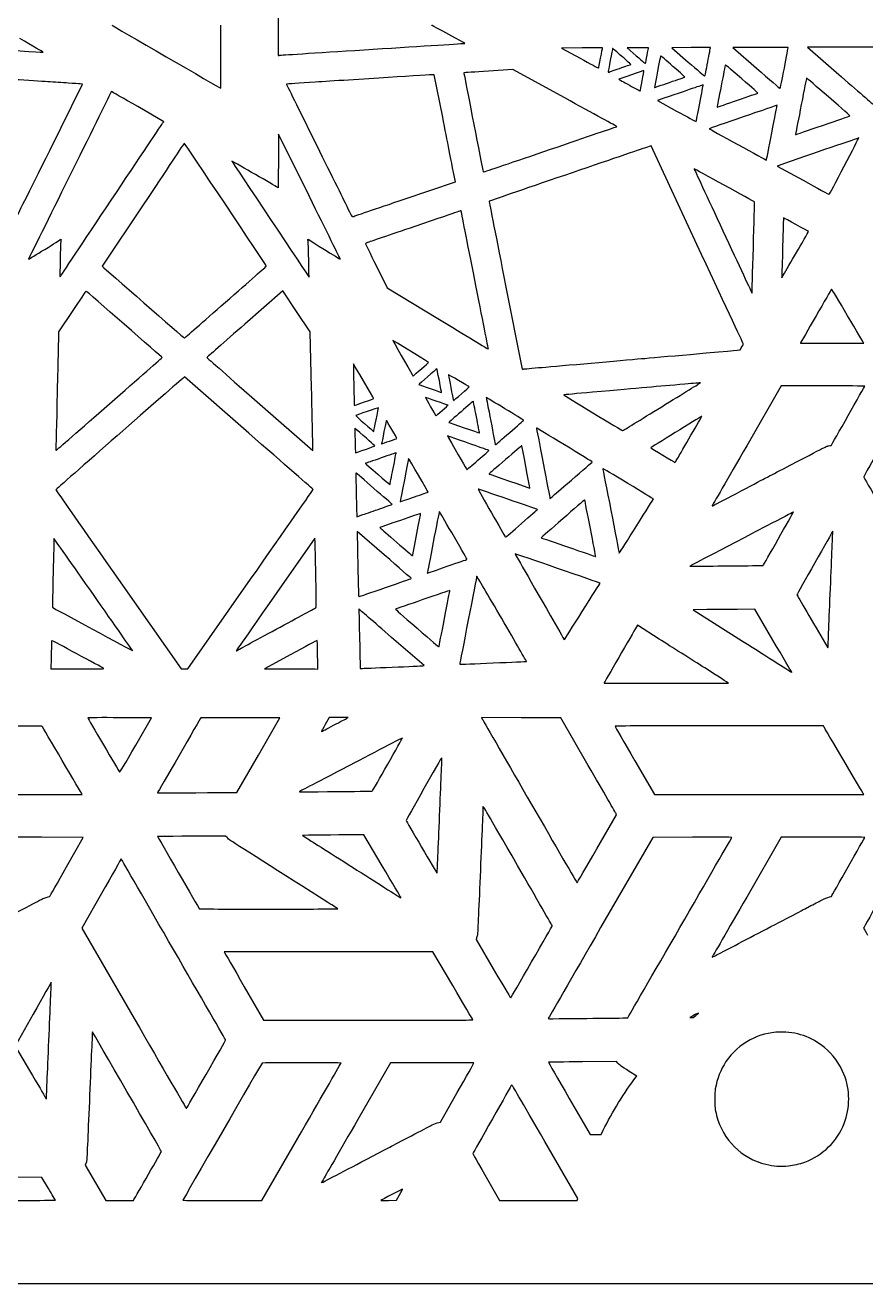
# Model space of a CAD drawing. Extents: x 18 to 192, y 74 to 223.
# Drawn here: x 95.5 to 145.6, y 73.5 to 148.5 of the extents above; entities that cross this region are included whole.
import ezdxf

# ---------------------------------------------------------------- set-up
doc = ezdxf.new("R2010")
doc.units = 0
doc.layers.add('Layer_1', color=7, linetype='CONTINUOUS')

msp = doc.modelspace()

# ---------------------------------------------------------------- linework, layer by layer
at = {"layer": 'Layer_1', "color": 7}
for points in [[(110.58386, 148.50337), (110.58386, 146.69387), (110.62896, 146.70287)], [(128.67647, 147.14513), (127.4607, 147.14113), (128.55778, 146.53993)], [(131.99701, 147.15987), (131.36434, 147.15587), (131.90625, 146.68553)], [(135.17066, 147.1654), (134.02602, 147.1564), (135.00133, 146.30743)], [(139.30564, 147.17729), (137.65343, 147.17029), (139.06307, 145.94615)], [(144.45113, 147.19444), (142.10241, 147.18414), (144.12658, 145.42566)], [(96.570994, 146.90091), (96.571354, 146.90088)], [(110.74538, 146.71947), (110.74522, 146.71985)], [(129.78425, 146.54608), (129.78425, 146.54651)], [(132.55374, 146.71059), (132.55373, 146.71085)], [(136.16831, 146.31076), (136.16831, 146.3105)], [(120.37622, 143.01799), (119.87586, 145.55442), (119.82476, 145.55442)], [(127.65461, 144.16696), (124.56075, 145.86022), (123.10452, 145.76692)], [(130.91139, 145.92857), (130.91114, 145.92859)], [(96.969484, 141.04304), (98.926884, 144.9971), (98.782764, 145.0071)], [(133.89209, 145.09735), (133.89226, 145.09737)], [(133.23505, 144.0343), (133.17455, 144.0134), (134.31453, 143.38804)], [(103.7117, 142.69366), (103.7642, 142.75336), (102.21231, 143.6494)], [(112.43569, 138.29452), (110.5907, 142.01816), (110.5867, 140.42063)], [(135.52493, 135.44622), (132.78975, 141.31883), (132.44997, 141.20241)], [(118.0845, 138.14011), (121.13326, 139.17959), (121.00492, 139.83057)], [(140.3526, 140.1319), (140.2977, 140.1129), (141.8484, 139.26381)], [(100.62873, 138.07957), (100.62855, 138.07931)], [(102.53481, 137.80803), (100.0987, 134.14669), (100.1377, 134.10819)], [(112.3959, 134.53425), (112.39637, 134.53452)], [(116.41455, 134.18252), (117.06774, 132.86725), (120.08047, 131.03553)], [(124.12578, 133.00607), (125.11028, 128.01419), (125.17418, 128.02219)], [(112.56746, 126.87671), (112.49086, 130.23345), (111.67484, 131.45729), (110.85882, 132.68115), (108.59398, 130.70089)], [(98.302224, 131.44972), (97.488584, 130.22755), (97.488584, 130.14045)], [(108.82249, 124.20374), (104.99401, 127.55047), (104.94901, 127.51267)], [(126.28936, 128.12139), (126.28936, 128.12107)], [(112.56782, 126.87671), (112.56746, 126.87671)], [(143.03498, 127.01264), (140.54721, 127.01264), (138.48891, 123.44605)], [(109.48298, 125.93378), (112.63682, 123.17611), (112.64082, 123.34804)], [(115.22677, 124.41586), (115.13727, 124.49326), (115.14627, 124.07018)], [(117.21586, 123.73432), (117.2159, 123.73401)], [(120.87346, 123.95948), (120.65751, 124.03478), (120.70411, 123.95308)], [(124.37132, 124.23996), (124.37131, 124.24022)], [(115.7733, 123.2376), (115.77352, 123.23756)], [(125.56985, 120.9511), (125.56969, 120.95105)], [(137.87455, 120.61712), (137.87458, 120.61701)], [(115.25448, 119.29293), (115.25448, 119.22413), (115.62489, 119.35121)], [(112.77285, 117.68834), (112.76385, 117.93781), (110.50275, 114.7109)], [(116.89556, 116.95036), (115.28974, 118.34489), (115.28574, 118.25129)], [(120.6519, 116.27348), (120.65197, 116.27369)], [(129.49258, 116.86253), (129.49258, 116.86235)], [(138.01346, 116.30208), (138.0138, 116.30221)], [(101.06043, 115.48688), (104.79055, 110.16379), (104.99474, 110.16779), (105.19893, 110.17179), (108.9359, 115.50446)], [(116.96085, 115.00034), (116.96045, 115.00037)], [(143.47762, 114.95376), (143.47749, 114.95372)], [(136.10815, 113.69332), (135.29422, 113.68432), (138.23187, 111.81927)], [(140.05104, 111.87192), (138.96623, 113.71342), (137.94415, 113.70742)], [(133.27786, 111.93281), (131.97608, 112.75873), (131.92128, 112.66463)], [(119.19279, 110.34457), (119.27169, 110.35497), (117.33235, 112.0388)], [(111.32203, 111.01114), (109.76976, 110.17153), (111.16803, 110.16453)], [(143.18588, 111.65334), (143.32853, 111.41345), (143.33253, 111.48405)], [(112.75553, 110.15393), (112.94476, 110.15093), (112.9354, 110.58428)], [(115.46049, 110.29745), (115.46849, 110.18349), (115.54149, 110.18849)], [(117.36429, 110.26379), (117.36408, 110.26357)], [(97.037484, 110.20328), (97.037004, 110.16448), (98.628034, 110.16476)], [(141.15662, 109.99077), (141.15658, 109.99162)], [(137.40119, 109.3159), (137.40115, 109.31552)], [(102.08951, 105.61707), (103.03241, 107.2503), (101.13308, 107.25416)], [(106.36223, 102.78901), (108.11682, 102.80521), (109.39998, 105.02771), (110.68314, 107.25021), (108.33052, 107.25421)], [(114.66886, 107.21748), (114.73936, 107.25738), (114.18035, 107.25752), (113.62135, 107.25752), (113.38095, 106.84124)], [(129.05079, 104.40594), (127.40796, 107.24933), (125.04817, 107.25333), (122.68839, 107.25733), (122.73559, 107.17403)], [(113.87703, 106.80122), (113.87708, 106.80133)], [(143.08722, 106.70995), (143.05292, 106.76285), (136.84272, 106.76285)], [(131.81803, 104.69278), (132.98504, 102.6709), (139.22683, 102.67076), (145.46862, 102.67062), (145.44062, 102.71651)], [(106.36223, 102.78947), (106.36223, 102.78901)], [(98.899654, 102.67712), (98.899694, 102.67781)], [(129.56347, 99.4407), (130.73779, 101.4746), (130.71569, 101.5186)], [(97.974144, 98.37355), (98.965844, 100.12333), (96.481514, 100.12733)], [(107.53613, 100.10947), (107.44483, 100.20487), (106.87291, 100.20287)], [(116.76872, 98.43449), (115.68488, 100.2735), (115.04988, 100.2715)], [(135.24908, 100.12763), (132.89168, 100.12363), (129.78715, 94.7473)], [(143.03467, 100.13016), (140.54651, 100.13016), (138.48736, 96.56455)], [(129.56346, 99.44158), (129.56347, 99.4407)], [(100.05189, 96.78452), (98.884644, 94.72283), (101.992, 89.34077)], [(114.13194, 95.86737), (114.13195, 95.86697)], [(122.40035, 94.14418), (122.36445, 94.03527), (123.39097, 92.29153)], [(139.18693, 94.42262), (139.18693, 94.42279)], [(120.97158, 91.29722), (119.78693, 93.30805), (113.56925, 93.31205), (107.35157, 93.31605), (107.37657, 93.26855)], [(108.55167, 91.22961), (109.70172, 89.23814), (115.94286, 89.23799)], [(95.981334, 89.59391), (94.905824, 87.69397), (95.762204, 86.23948)], [(122.1701, 89.26259), (122.17014, 89.26169)], [(135.1441, 89.41775), (135.1018, 89.39225), (135.1953, 89.39225), (135.2888, 89.39225), (135.4493, 89.52035), (135.44926, 89.52029)], [(119.75304, 86.69327), (117.26659, 86.68927), (115.31525, 83.30966)], [(130.80754, 86.67636), (130.72214, 86.76956), (128.69976, 86.75256)], [(131.90103, 85.85931), (131.93463, 85.90351), (131.49323, 86.183)], [(120.13995, 83.13919), (120.25267, 83.16349), (121.24608, 84.91846)], [(127.91365, 84.57552), (129.15733, 82.42139), (129.48369, 82.42167), (129.81004, 82.42196), (129.93704, 82.67855), (129.9371, 82.67861)], [(107.24848, 78.49854), (109.60304, 78.49854), (111.95957, 82.57941), (111.95957, 82.5793)], [(153.39286, 82.38257), (148.28302, 73.53137), (104.99645, 73.53151), (61.709874, 73.53151), (56.644927, 82.30497), (56.644927, 82.3051)], [(128.40633, 78.55596), (128.42183, 78.61346), (126.46326, 82.00579)], [(99.119034, 80.69592), (99.084434, 80.59642), (99.701174, 79.5477), (100.31792, 78.49897), (101.13266, 78.49869), (101.9474, 78.49841), (101.9806, 78.55131), (101.98056, 78.55136)], [(140.97888, 80.56024), (140.97905, 80.56025)], [(96.898714, 79.20398), (96.503484, 79.87425), (90.285364, 79.87825)], [(114.26345, 80.1221), (114.26347, 80.12277)], [(122.96724, 79.89081), (123.77056, 78.49886), (126.08071, 78.49872), (128.39086, 78.49858), (128.40636, 78.55608), (128.40633, 78.55596)], [(117.15204, 78.50154), (117.61535, 78.50554), (117.80304, 78.83659)], [(97.301064, 78.51653), (97.301064, 78.51606)]]:
    msp.add_lwpolyline(points, dxfattribs=at)
for points in [[(140.7308, 145.95017)], [(132.25868, 145.19232)], [(137.94551, 144.03706)], [(135.69131, 143.8529)], [(143.01246, 142.53608)], [(139.98413, 142.09913)], [(96.969484, 141.043)], [(126.79485, 141.10952)], [(144.29183, 140.0958)], [(118.08447, 138.14007)], [(138.88459, 135.26252)], [(141.11289, 134.37838)], [(122.28943, 133.32387)], [(107.43313, 131.99525)], [(145.45648, 129.57157)], [(119.11022, 128.03245)], [(120.17831, 127.3335)], [(100.52763, 125.95411)], [(115.72018, 126.06079)], [(121.49605, 126.54554)], [(120.35011, 125.55116)], [(133.4227, 125.77843)], [(116.4141, 125.00511)], [(122.5711, 124.23609)], [(122.47715, 122.59677)], [(134.3344, 122.6348)], [(117.42593, 122.09473)], [(128.04608, 121.40896)], [(118.68954, 120.40819)], [(116.67745, 119.71411)], [(125.07637, 118.83043)], [(131.93962, 118.69947)], [(118.58896, 116.92662)], [(99.570484, 114.58359)], [(128.69455, 113.5872)], [(110.45787, 112.5211)], [(120.48284, 113.15993)], [(123.38719, 110.51635)], [(100.17672, 110.19106)], [(114.2173, 102.85641)], [(120.19387, 101.41435)], [(117.8733, 96.5566)], [(125.67685, 92.7078)], [(129.68309, 89.35097)], [(96.916094, 88.01859)], [(106.28623, 86.00363)]]:
    msp.add_lwpolyline(points, close=True, dxfattribs=at)
for points in [[(110.60856, 150.30329), (110.58516, 150.31229), (110.58386, 150.22089), (110.58386, 148.50337)], [(100.67433, 148.50588), (100.66533, 148.49688), (107.13142, 144.75182), (107.15819, 144.75065)], [(107.15819, 144.75065), (107.16419, 144.75037), (107.16879, 146.43989), (107.16879, 148.50508)], [(119.74678, 148.47691), (119.72468, 148.47748), (119.71468, 148.48091), (119.72478, 148.48491)], [(119.72478, 148.48491), (119.73878, 148.49091), (119.73918, 148.49681), (119.72678, 148.51201)], [(121.68782, 147.42096), (121.72032, 147.42696), (119.79223, 148.47566), (119.74678, 148.47691)], [(96.571354, 146.90088), (96.571354, 146.90388), (95.952054, 147.26389), (95.195124, 147.70079)], [(88.327844, 147.41992), (88.447954, 147.40942), (96.429454, 146.89839), (96.496894, 146.89691)], [(110.74522, 146.71985), (110.78442, 146.72385), (113.2581, 146.88264), (116.24224, 147.0724)], [(116.24224, 147.0724), (119.22639, 147.26216), (121.6769, 147.41902), (121.68782, 147.42096)], [(129.89588, 147.14513), (129.89388, 147.14713), (129.34514, 147.14713), (128.67647, 147.14513)], [(129.78425, 146.54651), (129.84765, 146.87374), (129.89789, 147.14312), (129.89588, 147.14513)], [(130.49984, 147.1165), (130.49584, 147.1125), (130.22634, 145.72054), (130.22635, 145.70599)], [(131.04899, 146.64504), (130.74852, 146.90596), (130.5014, 147.1181), (130.49984, 147.1165)], [(132.63413, 147.15902), (132.63213, 147.16102), (132.34498, 147.16202), (131.99701, 147.15987)], [(132.55373, 146.71085), (132.60043, 146.9549), (132.63653, 147.15658), (132.63413, 147.15902)], [(136.32397, 147.1654), (136.31897, 147.1704), (135.80022, 147.1704), (135.17066, 147.1654)], [(136.16831, 146.3105), (136.25871, 146.7756), (136.32874, 147.1603), (136.32397, 147.1654)], [(140.96324, 147.18129), (140.96024, 147.18329), (140.21436, 147.18115), (139.30564, 147.17729)], [(140.7308, 145.95009), (140.86161, 146.62558), (140.96621, 147.17962), (140.96324, 147.18129)], [(147.40211, 147.20144), (147.07087, 147.20344), (145.74293, 147.20044), (144.45113, 147.19444)], [(96.496894, 146.89691), (96.537694, 146.89606), (96.570994, 146.89775), (96.570994, 146.90091)], [(110.62896, 146.70287), (110.65376, 146.70787), (110.70616, 146.71527), (110.74538, 146.71947)], [(128.55778, 146.53993), (129.16117, 146.20927), (129.65803, 145.94151), (129.66191, 145.94491)], [(129.66191, 145.94491), (129.66591, 145.94791), (129.72081, 146.21883), (129.78425, 146.54608)], [(131.59087, 146.16621), (131.59287, 146.16821), (131.34946, 146.38413), (131.04899, 146.64504)], [(131.90625, 146.68553), (132.35973, 146.29194), (132.44985, 146.21941), (132.45854, 146.24103)], [(132.45854, 146.24103), (132.46454, 146.25523), (132.50714, 146.46654), (132.55374, 146.71059)], [(133.36201, 146.67993), (133.35301, 146.68293), (132.98961, 144.83922), (132.99156, 144.80307)], [(134.09407, 146.04982), (133.69722, 146.39439), (133.36779, 146.67794), (133.36201, 146.67993)], [(135.00133, 146.30743), (135.53775, 145.84049), (135.98279, 145.45996), (135.99031, 145.46179)], [(135.99031, 145.46179), (135.99831, 145.46379), (136.07791, 145.84566), (136.16831, 146.31076)], [(119.82476, 145.55442), (119.79666, 145.55442), (118.58699, 145.47862), (117.13659, 145.38596)], [(121.63853, 145.66384), (121.63153, 145.65684), (122.37623, 141.84272), (122.75102, 139.96935)], [(123.10452, 145.76692), (122.3036, 145.71562), (121.6439, 145.66922), (121.63853, 145.66384)], [(130.22635, 145.70599), (130.22636, 145.69999), (130.22835, 145.69539), (130.23135, 145.69539)], [(130.23135, 145.69539), (130.23435, 145.69539), (130.53998, 145.80032), (130.91139, 145.92857)], [(132.3685, 145.79329), (132.3645, 145.80229), (130.88337, 145.29899), (130.86818, 145.2838)], [(130.91114, 145.92859), (131.28256, 146.05685), (131.58844, 146.16378), (131.59087, 146.16621)], [(132.25868, 145.19232), (132.32148, 145.51699), (132.37087, 145.78743), (132.3685, 145.79329)], [(134.79641, 145.41278), (134.80971, 145.41978), (134.59319, 145.61645), (134.09407, 146.04982)], [(137.20891, 146.12436), (137.20291, 146.10976), (137.09275, 145.55166), (136.96411, 144.88421)], [(138.19096, 145.30744), (137.36517, 146.02473), (137.21819, 146.14698), (137.20891, 146.12436)], [(139.06307, 145.94615), (139.83837, 145.27288), (140.47727, 144.72201), (140.48284, 144.72201)], [(140.48284, 144.72201), (140.48884, 144.72201), (140.59999, 145.27469), (140.7308, 145.95017)], [(96.846524, 145.1312), (96.489514, 145.1541), (95.597344, 145.211), (94.863914, 145.25759)], [(98.067134, 145.0533), (97.752814, 145.0733), (97.203534, 145.1083), (96.846524, 145.1312)], [(98.782764, 145.0071), (98.703464, 145.0121), (98.381464, 145.0334), (98.067134, 145.0533)], [(111.065, 144.99533), (111.062, 144.99333), (111.79814, 143.49995), (112.7009, 141.67781)], [(112.78499, 145.10867), (111.84201, 145.04887), (111.06802, 144.99783), (111.065, 144.99533)], [(117.13659, 145.38596), (115.68618, 145.29326), (113.72796, 145.16852), (112.78499, 145.10867)], [(130.86818, 145.2838), (130.86518, 145.2808), (131.1502, 145.12185), (131.50085, 144.92987)], [(131.50085, 144.92987), (131.85151, 144.73789), (132.13979, 144.58557), (132.14147, 144.5914)], [(132.14147, 144.5914), (132.14347, 144.5974), (132.19587, 144.86764), (132.25868, 145.19232)], [(132.99156, 144.80307), (132.99187, 144.79707), (132.99556, 144.79247), (132.99956, 144.79247)], [(132.99956, 144.79247), (133.00356, 144.79247), (133.40538, 144.92967), (133.89209, 145.09735)], [(135.89421, 144.94311), (135.88921, 144.94811), (135.02523, 144.65345), (133.23505, 144.0343)], [(133.89226, 145.09737), (134.37897, 145.26505), (134.78584, 145.407), (134.79641, 145.41278)], [(135.69133, 143.85287), (135.8067, 144.44873), (135.89799, 144.93933), (135.89421, 144.94311)], [(136.96411, 144.88421), (136.83547, 144.21675), (136.72663, 143.65862), (136.72224, 143.6439)], [(139.14276, 144.45348), (139.15616, 144.46048), (138.86176, 144.72478), (138.19096, 145.30744)], [(142.05136, 145.347), (142.04636, 145.341), (141.90658, 144.63726), (141.74168, 143.78354)], [(143.35609, 144.23363), (142.64392, 144.85216), (142.05679, 145.35318), (142.05136, 145.347)], [(144.12658, 145.42566), (145.23987, 144.45848), (146.15392, 143.67001), (146.1578, 143.67348)], [(100.60376, 144.48484), (100.58576, 144.43404), (96.164714, 135.49291), (95.761434, 134.69161)], [(100.64426, 144.54934), (100.63526, 144.55134), (100.61716, 144.52244), (100.60376, 144.48484)], [(102.21231, 143.6494), (101.35877, 144.14223), (100.65315, 144.54719), (100.64426, 144.54934)], [(130.74817, 142.4654), (130.74834, 142.4704), (129.35623, 143.23566), (127.65461, 144.16696)], [(136.74094, 143.6241), (136.75564, 143.6281), (137.2977, 143.81377), (137.94551, 144.03706)], [(137.94556, 144.03709), (138.59338, 144.26037), (139.13212, 144.44775), (139.14276, 144.45348)], [(144.6318, 143.09841), (144.645, 143.10541), (144.25092, 143.45646), (143.35609, 144.23363)], [(134.31453, 143.38804), (134.94151, 143.04408), (135.46059, 142.76421), (135.46803, 142.76609)], [(135.46803, 142.76609), (135.47503, 142.76809), (135.57595, 143.25704), (135.69131, 143.8529)], [(140.29685, 143.72958), (140.29285, 143.73358), (136.26938, 142.34534), (136.26023, 142.33618)], [(136.72224, 143.6439), (136.71624, 143.6229), (136.72024, 143.6186), (136.74094, 143.6241)], [(139.98413, 142.09913), (140.15773, 142.99428), (140.29845, 143.72799), (140.29685, 143.72958)], [(141.74168, 143.78354), (141.57679, 142.92982), (141.43063, 142.17575), (141.41689, 142.10785)], [(100.62855, 138.07931), (102.29538, 140.58437), (103.6828, 142.66084), (103.7117, 142.69366)], [(121.00492, 139.83057), (120.93432, 140.18861), (120.65141, 141.62293), (120.37622, 143.01799)], [(126.79484, 141.10949), (128.96901, 141.85067), (130.74801, 142.46084), (130.74817, 142.4654)], [(141.40209, 141.98438), (141.40809, 141.98438), (142.13238, 142.23263), (143.01246, 142.53608)], [(143.0125, 142.53608), (143.89258, 142.83951), (144.62126, 143.09255), (144.6318, 143.09841)], [(136.26023, 142.33618), (136.25623, 142.33218), (137.01886, 141.90842), (137.95589, 141.39541)], [(139.66404, 140.46712), (139.66604, 140.46912), (139.81053, 141.20399), (139.98413, 142.09913)], [(145.16411, 141.78333), (145.15911, 141.78833), (142.33437, 140.81835), (140.3526, 140.1319)], [(141.41689, 142.10785), (141.40319, 142.03995), (141.39649, 141.98438), (141.40209, 141.98438)], [(144.29181, 140.09576), (144.77505, 141.02045), (145.16758, 141.77985), (145.16411, 141.78333)], [(94.990914, 137.08966), (95.005214, 137.08923), (95.642994, 138.36341), (96.969484, 141.043)], [(104.98241, 141.48188), (104.97641, 141.47488), (103.87468, 139.82178), (102.53481, 137.80803)], [(109.86987, 134.15074), (109.86787, 134.18694), (104.99531, 141.49594), (104.98241, 141.48188)], [(112.7009, 141.67781), (113.60365, 139.85567), (114.4847, 138.07694), (114.65877, 137.72506)], [(122.81802, 139.75769), (122.83112, 139.75969), (124.62068, 140.36833), (126.79485, 141.10952)], [(132.44997, 141.20241), (132.26309, 141.13841), (130.09247, 140.39784), (127.62638, 139.55676)], [(137.95589, 141.39541), (138.89292, 140.8824), (139.66158, 140.46467), (139.66404, 140.46712)], [(107.86113, 140.38682), (107.81793, 140.41182), (107.80293, 140.41602), (107.81173, 140.40052)], [(107.81173, 140.40052), (107.84273, 140.34612), (112.41046, 133.49134), (112.4136, 133.49448)], [(110.5766, 138.8231), (110.5716, 138.8231), (108.48653, 140.02394), (107.86113, 140.38682)], [(110.5867, 140.42063), (110.5847, 139.54199), (110.5797, 138.8231), (110.5766, 138.8231)], [(122.75102, 139.96935), (122.78732, 139.7879), (122.79802, 139.75414), (122.81802, 139.75769)], [(127.62638, 139.55676), (125.16028, 138.71568), (123.14228, 138.02088), (123.14193, 138.01273)], [(135.35278, 139.94688), (135.35078, 139.94488), (136.12475, 138.27833), (137.07278, 136.24351)], [(138.95022, 137.97883), (138.93462, 137.99393), (135.357, 139.95109), (135.35278, 139.94688)], [(143.40616, 138.41461), (143.41016, 138.41461), (143.80859, 139.1711), (144.29183, 140.0958)], [(141.8484, 139.26381), (142.70128, 138.7968), (143.40228, 138.41466), (143.40616, 138.41461)], [(97.582244, 133.50777), (97.591244, 133.51677), (98.961904, 135.57451), (100.62873, 138.07957)], [(114.27719, 134.56807), (114.27919, 134.57007), (113.45043, 136.24651), (112.43569, 138.29452)], [(115.00549, 137.09294), (115.02209, 137.09694), (116.40765, 137.56836), (118.08447, 138.14007)], [(123.14193, 138.01273), (123.14158, 138.00473), (123.58431, 135.7516), (124.12578, 133.00607)], [(138.88452, 135.26252), (138.92622, 136.75106), (138.95582, 137.97341), (138.95022, 137.97883)], [(114.65877, 137.72506), (114.94682, 137.1428), (114.97799, 137.08597), (115.00549, 137.09294)], [(121.47747, 137.44703), (121.47747, 137.45983), (121.72881, 137.54443), (118.71169, 136.51587)], [(122.28943, 133.32385), (121.84285, 135.58636), (121.47747, 137.44179), (121.47747, 137.44703)], [(118.71169, 136.51587), (117.22544, 136.00917), (115.95861, 135.5773), (115.89652, 135.55615)], [(140.67714, 137.02947), (140.67514, 137.02647), (140.65284, 136.27173), (140.62834, 135.35204)], [(142.16436, 136.20919), (142.16436, 136.22339), (140.68514, 137.03922), (140.67714, 137.02947)], [(96.667594, 135.14735), (97.219474, 135.48311), (97.578774, 135.71012), (97.589244, 135.7297)], [(97.589244, 135.7297), (97.600544, 135.7508), (97.609844, 135.7562), (97.616444, 135.7456)], [(97.638144, 135.7107), (97.617144, 135.6744), (97.611744, 135.54643), (97.590244, 134.58021)], [(97.616444, 135.7456), (97.621444, 135.7366), (97.634444, 135.7343), (97.644144, 135.7406)], [(97.644144, 135.7406), (97.654944, 135.7476), (97.652144, 135.7356), (97.638144, 135.7107)], [(112.34017, 135.72477), (112.33217, 135.74387), (112.33317, 135.74877), (112.34517, 135.74157)], [(112.39637, 134.53452), (112.37647, 135.50567), (112.36937, 135.65667), (112.34017, 135.72477)], [(112.34517, 135.74157), (112.35417, 135.73557), (112.36167, 135.73957), (112.36177, 135.74957)], [(112.36177, 135.74957), (112.36177, 135.75977), (112.37607, 135.75042), (112.39347, 135.72877)], [(112.39347, 135.72877), (112.41937, 135.69657), (114.26579, 134.55892), (114.27719, 134.56807)], [(137.07278, 136.24351), (138.02082, 134.20869), (138.79923, 132.54658), (138.80259, 132.54996)], [(141.11293, 134.37838), (141.40605, 134.88673), (141.76254, 135.50347), (141.90512, 135.74892)], [(141.90512, 135.74892), (142.0477, 135.99435), (142.16436, 136.20149), (142.16436, 136.20919)], [(95.729234, 134.57872), (95.747834, 134.58882), (96.170124, 134.84469), (96.667594, 135.14735)], [(115.77249, 135.50775), (115.76649, 135.50275), (116.05529, 134.90591), (116.41455, 134.18252)], [(115.89652, 135.55615), (115.83442, 135.53495), (115.77862, 135.51325), (115.77249, 135.50775)], [(138.27825, 129.53697), (138.26825, 129.55717), (137.02928, 132.21629), (135.52493, 135.44622)], [(138.80259, 132.54996), (138.80559, 132.55296), (138.84289, 133.77397), (138.88459, 135.26252)], [(140.62834, 135.35204), (140.60384, 134.43235), (140.58024, 133.62597), (140.57584, 133.5601)], [(95.761434, 134.69161), (95.701234, 134.57202), (95.698434, 134.56199), (95.729234, 134.57872)], [(97.590244, 134.58021), (97.572544, 133.78337), (97.570344, 133.49522), (97.582244, 133.50777)], [(112.4136, 133.49448), (112.4156, 133.49648), (112.4076, 133.96431), (112.3959, 134.53425)], [(140.57384, 133.44721), (140.57684, 133.45121), (140.81977, 133.87002), (141.11289, 134.37838)], [(100.1377, 134.10819), (100.1792, 134.06729), (104.98632, 129.86337), (104.99191, 129.86313)], [(107.43315, 131.99527), (108.90298, 133.28082), (109.8706, 134.13675), (109.86987, 134.15074)], [(140.57584, 133.5601), (140.57184, 133.4942), (140.57084, 133.44342), (140.57384, 133.44721)], [(123.09729, 129.20701), (123.09929, 129.20901), (122.73601, 131.06137), (122.28943, 133.32387)], [(143.5454, 132.78733), (143.5326, 132.77403), (141.6993, 129.59866), (141.6891, 129.57207)], [(144.50036, 131.1942), (143.9807, 132.07619), (143.55097, 132.79309), (143.5454, 132.78733)], [(99.131254, 132.66695), (99.123254, 132.66995), (98.749724, 132.12192), (98.302224, 131.44972)], [(103.66748, 128.70582), (103.66748, 128.71602), (99.149684, 132.66102), (99.131254, 132.66695)], [(104.99191, 129.86313), (104.99391, 129.86313), (106.09227, 130.8225), (107.43313, 131.99525)], [(108.59398, 130.70089), (107.34833, 129.61175), (106.32915, 128.71406), (106.32915, 128.70603)], [(120.08047, 131.03553), (121.73747, 130.02807), (123.09504, 129.20525), (123.09729, 129.20701)], [(145.45648, 129.57151), (145.45048, 129.58201), (145.02002, 130.31222), (144.50036, 131.1942)], [(97.488584, 130.14045), (97.488584, 130.09255), (97.453684, 128.51986), (97.410984, 126.64555)], [(117.4162, 129.713), (117.4043, 129.72), (117.3985, 129.72), (117.4025, 129.713)], [(117.4025, 129.713), (117.68844, 129.2102), (118.59249, 127.63527), (118.60228, 127.62289)], [(119.53615, 128.40778), (119.54115, 128.41578), (118.02699, 129.3483), (117.4162, 129.713)], [(135.12291, 128.89612), (138.01884, 129.15007), (138.09143, 129.1567), (138.10187, 129.1684)], [(138.10187, 129.1684), (138.10687, 129.1744), (138.15267, 129.2509), (138.20365, 129.33941)], [(138.20365, 129.33941), (138.28975, 129.48876), (138.29505, 129.50297), (138.27825, 129.53697)], [(141.6891, 129.57207), (141.6831, 129.55537), (141.96335, 129.55247), (143.57466, 129.55247)], [(143.57466, 129.55247), (145.16099, 129.55247), (145.46593, 129.55547), (145.45648, 129.57157)], [(100.52766, 125.95415), (102.25455, 127.46369), (103.66747, 128.70194), (103.66748, 128.70582)], [(106.32915, 128.70603), (106.32915, 128.69803), (107.74838, 127.45048), (109.48298, 125.93378)], [(115.0585, 128.3263), (115.0515, 128.2983), (115.0997, 125.8978), (115.1076, 125.87203)], [(116.26167, 126.26924), (116.25867, 126.30734), (115.06408, 128.34943), (115.0585, 128.3263)], [(119.1102, 128.03247), (119.34057, 128.23258), (119.53224, 128.40147), (119.53615, 128.40778)], [(126.28936, 128.12107), (127.40163, 128.21797), (131.03032, 128.53614), (132.23014, 128.64204)], [(132.23014, 128.64204), (132.62207, 128.67664), (133.92382, 128.79097), (135.12291, 128.89612)], [(104.94901, 127.51267), (104.53307, 127.16322), (97.319734, 120.83753), (97.324134, 120.82607)], [(118.60228, 127.62289), (118.61298, 127.60939), (118.62478, 127.61259), (118.65378, 127.63699)], [(118.65378, 127.63699), (118.67448, 127.65439), (118.87985, 127.83235), (119.11022, 128.03245)], [(120.02473, 128.03171), (119.99273, 128.02471), (118.94969, 127.10751), (118.96116, 127.09685)], [(120.17831, 127.3335), (120.08581, 127.80768), (120.03595, 128.03429), (120.02473, 128.03171)], [(120.71835, 127.69075), (120.71535, 127.68175), (120.89148, 126.75248), (120.99923, 126.21088)], [(121.95137, 126.9525), (121.92397, 126.9799), (120.72154, 127.69984), (120.71835, 127.69075)], [(125.17418, 128.02219), (125.20938, 128.02619), (125.71116, 128.07099), (126.28936, 128.12139)], [(112.64082, 123.34804), (112.64282, 123.44264), (112.60992, 125.03051), (112.56782, 126.87671)], [(118.96116, 127.09685), (118.97386, 127.08505), (120.27558, 126.63335), (120.30018, 126.6322)], [(120.30018, 126.6322), (120.30918, 126.63177), (120.25998, 126.91511), (120.17831, 127.3335)], [(121.49608, 126.54558), (121.74979, 126.76608), (121.95467, 126.9492), (121.95137, 126.9525)], [(134.80894, 127.12277), (133.08208, 126.97067), (132.30296, 126.90222), (129.30208, 126.63897)], [(133.4227, 125.77839), (134.69155, 126.55923), (135.72969, 127.19936), (135.72969, 127.20097)], [(135.72969, 127.20097), (135.72969, 127.20297), (135.31535, 127.16737), (134.80894, 127.12277)], [(145.52276, 127.00664), (145.52276, 127.00964), (144.40326, 127.01264), (143.03498, 127.01264)], [(143.53009, 123.48829), (143.54659, 123.50819), (145.52276, 126.99752), (145.52276, 127.00664)], [(97.410984, 126.64555), (97.368384, 124.77124), (97.333484, 123.22266), (97.333384, 123.20424)], [(97.360584, 123.19014), (97.375584, 123.20074), (98.800744, 124.44458), (100.52763, 125.95411)], [(115.1076, 125.87203), (115.1146, 125.84953), (115.0531, 125.83063), (115.72018, 126.06079)], [(115.72013, 126.06079), (116.11743, 126.19791), (116.26294, 126.25392), (116.26167, 126.26924)], [(119.34912, 126.32684), (119.33912, 126.31984), (119.97132, 125.23339), (119.98241, 125.23737)], [(120.69323, 125.86589), (120.61873, 125.89509), (119.35257, 126.3293), (119.34912, 126.32684)], [(120.99923, 126.21088), (121.00723, 126.16968), (121.01873, 126.13798), (121.02443, 126.14028)], [(121.02443, 126.14028), (121.03043, 126.14228), (121.24234, 126.32503), (121.49605, 126.54554)], [(122.20434, 126.1065), (122.20234, 126.1085), (121.87301, 125.82642), (121.47286, 125.47891)], [(122.38666, 125.17797), (122.28856, 125.68633), (122.20651, 126.10416), (122.20434, 126.1065)], [(122.97617, 126.32032), (122.97417, 126.31532), (123.09297, 125.6867), (123.24076, 124.92449)], [(125.19796, 124.97133), (125.19296, 124.98893), (122.98106, 126.33216), (122.97617, 126.32032)], [(127.5894, 126.48687), (127.5788, 126.48487), (128.35981, 126.00269), (129.32507, 125.41529)], [(129.30208, 126.63897), (128.37075, 126.55727), (127.60004, 126.48883), (127.5894, 126.48687)], [(115.19408, 125.24864), (115.18408, 125.23964), (116.24977, 124.30309), (116.2696, 124.30309)], [(116.54524, 125.71207), (116.53924, 125.71807), (115.2096, 125.26194), (115.19408, 125.24864)], [(116.4141, 125.00511), (116.4888, 125.39124), (116.54785, 125.70936), (116.54524, 125.71207)], [(119.98241, 125.23737), (119.98841, 125.23937), (120.15422, 125.38086), (120.35011, 125.55116)], [(120.35011, 125.55116), (120.546, 125.72145), (120.7004, 125.86308), (120.69323, 125.86589)], [(121.47286, 125.47891), (121.07271, 125.13141), (120.74804, 124.84436), (120.75137, 124.84103)], [(129.32507, 125.41529), (130.29032, 124.82788), (131.0881, 124.34987), (131.0979, 124.35304)], [(131.0979, 124.35304), (131.1079, 124.35604), (132.15386, 124.99765), (133.4227, 125.77843)], [(135.78347, 125.14844), (135.80777, 125.19024), (135.81237, 125.20644), (135.79757, 125.19784)], [(116.2696, 124.30309), (116.2746, 124.30309), (116.3394, 124.61901), (116.4141, 125.00511)], [(117.0272, 124.96226), (117.0153, 124.97506), (116.9781, 124.80728), (116.87877, 124.29198)], [(117.65041, 123.88622), (117.65541, 123.89122), (117.04892, 124.93886), (117.0272, 124.96226)], [(120.75137, 124.84103), (120.76227, 124.83013), (122.52815, 124.2212), (122.553, 124.21979)], [(122.57114, 124.23606), (122.56814, 124.24606), (122.48474, 124.66962), (122.38666, 125.17797)], [(123.24076, 124.92449), (123.38855, 124.16228), (123.50947, 123.53233), (123.50947, 123.52459)], [(124.37131, 124.24022), (124.82773, 124.63569), (125.19972, 124.9647), (125.19796, 124.97133)], [(125.95903, 124.51234), (125.95703, 124.50934), (126.13861, 123.56796), (126.36197, 122.41932)], [(127.62846, 123.50396), (126.71202, 124.06108), (125.96077, 124.51486), (125.95903, 124.51234)], [(135.79757, 125.19784), (135.65721, 125.11644), (132.76733, 123.33466), (132.7672, 123.32949)], [(134.33444, 122.63479), (134.41794, 122.78134), (135.65677, 124.93041), (135.78347, 125.14844)], [(112.66192, 120.8472), (112.65592, 120.8522), (110.92815, 122.36304), (108.82249, 124.20374)], [(115.14627, 124.07018), (115.16487, 123.22619), (115.17297, 123.03157), (115.18927, 123.03719)], [(116.33796, 123.44379), (116.33496, 123.45279), (115.79756, 123.92271), (115.22677, 124.41586)], [(116.87877, 124.29198), (116.80587, 123.91392), (116.74286, 123.59554), (116.73874, 123.58449)], [(116.75834, 123.57549), (116.77324, 123.58149), (116.97915, 123.65289), (117.21586, 123.73432)], [(117.2159, 123.73401), (117.4526, 123.81541), (117.64813, 123.88394), (117.65041, 123.88622)], [(120.70411, 123.95308), (121.27181, 122.95872), (121.80847, 122.03117), (121.81606, 122.03117)], [(122.10894, 123.53282), (121.5482, 123.72605), (120.99223, 123.91805), (120.87346, 123.95948)], [(122.553, 124.21979), (122.5666, 124.21908), (122.5746, 124.22579), (122.5711, 124.23609)], [(123.52547, 123.51559), (123.53447, 123.51859), (123.9149, 123.84449), (124.37132, 124.23996)], [(97.333384, 123.20424), (97.333384, 123.17394), (97.335384, 123.17254), (97.360584, 123.19014)], [(115.18927, 123.03719), (115.19827, 123.04019), (115.46066, 123.13029), (115.7733, 123.2376)], [(115.77352, 123.23756), (116.08616, 123.34481), (116.34016, 123.43762), (116.33796, 123.44379)], [(117.60469, 123.02922), (117.60369, 123.03122), (117.19835, 122.89284), (116.70451, 122.7223)], [(116.73874, 123.58449), (116.73274, 123.56949), (116.73812, 123.56709), (116.75834, 123.57549)], [(117.42595, 122.09475), (117.52555, 122.60699), (117.60595, 123.0275), (117.60469, 123.02922)], [(123.12847, 123.17195), (123.12847, 123.17695), (122.66968, 123.33956), (122.10894, 123.53282)], [(122.47717, 122.59685), (122.83539, 122.90792), (123.12847, 123.16672), (123.12847, 123.17195)], [(123.50947, 123.52459), (123.50947, 123.51659), (123.51647, 123.51289), (123.52547, 123.51559)], [(125.08373, 123.45326), (125.08073, 123.45626), (124.64391, 123.08286), (124.11369, 122.62283)], [(125.56969, 120.95105), (125.56969, 120.98065), (125.09087, 123.44612), (125.08373, 123.45326)], [(129.28429, 122.48197), (129.29029, 122.48697), (128.54491, 122.94682), (127.62846, 123.50396)], [(132.7672, 123.32949), (132.76692, 123.31759), (134.21203, 122.44398), (134.22239, 122.44976)], [(138.48891, 123.44605), (137.35685, 121.48444), (136.42778, 119.87418), (136.42431, 119.86771)], [(140.6333, 122.05983), (143.39038, 123.50235), (143.20257, 123.40699), (143.3703, 123.44939)], [(143.3703, 123.44939), (143.4166, 123.46109), (143.4682, 123.47069), (143.48499, 123.47069)], [(143.48499, 123.47069), (143.50179, 123.47069), (143.52209, 123.47869), (143.53009, 123.48829)], [(146.60842, 123.66186), (145.63447, 121.94168), (145.45179, 121.61058), (145.46167, 121.58333)], [(115.79159, 122.41225), (115.78359, 122.41225), (115.77699, 122.40725), (115.77739, 122.40165)], [(115.77739, 122.40165), (115.77939, 122.37975), (117.23723, 121.12822), (117.24097, 121.14542)], [(116.70451, 122.7223), (116.21066, 122.55177), (115.79985, 122.41225), (115.79159, 122.41225)], [(118.34815, 122.68829), (118.34515, 122.68529), (117.85091, 120.14636), (117.85091, 120.13229)], [(119.50875, 120.69397), (119.51275, 120.69897), (118.35269, 122.6926), (118.34815, 122.68829)], [(121.81606, 122.03117), (121.82106, 122.03117), (122.11894, 122.2857), (122.47715, 122.59677)], [(124.11369, 122.62283), (123.58346, 122.16281), (123.14699, 121.78435), (123.14376, 121.78184)], [(126.36197, 122.41932), (126.58533, 121.27067), (126.76832, 120.32533), (126.76861, 120.31857)], [(128.04608, 121.40896), (128.72136, 121.99416), (129.27855, 122.477), (129.28429, 122.48197)], [(134.22239, 122.44976), (134.22739, 122.45276), (134.27809, 122.53596), (134.3344, 122.6348)], [(115.20098, 121.84136), (115.19898, 121.83936), (115.20998, 121.28032), (115.22568, 120.59954)], [(117.35755, 119.96404), (117.35555, 119.97894), (115.20801, 121.84829), (115.20098, 121.84136)], [(117.24097, 121.14542), (117.24297, 121.15542), (117.32637, 121.5825), (117.42593, 122.09473)], [(123.14376, 121.78184), (123.14076, 121.77884), (123.14176, 121.77284), (123.14676, 121.76854)], [(123.14676, 121.76854), (123.15476, 121.76054), (125.5381, 120.93329), (125.55925, 120.9315)], [(131.41522, 121.20273), (130.49573, 121.76129), (129.91591, 122.10546), (129.91591, 122.09269)], [(129.91591, 122.09269), (129.91591, 122.07329), (130.86749, 117.15235), (130.88505, 117.08099)], [(137.87458, 120.61701), (138.62353, 121.00878), (139.376, 121.40232), (139.54675, 121.49154)], [(139.54675, 121.49154), (139.71749, 121.58074), (140.20644, 121.8365), (140.6333, 122.05983)], [(145.46167, 121.58333), (145.47717, 121.54073), (151.65197, 110.84303), (151.66114, 110.84301)], [(97.324134, 120.82607), (97.327134, 120.81707), (99.008864, 118.41458), (101.06043, 115.48688)], [(108.9359, 115.50446), (110.99124, 118.43757), (112.66795, 120.84179), (112.66192, 120.8472)], [(122.48321, 120.86865), (122.47721, 120.86265), (124.07447, 118.06685), (124.10575, 118.02729)], [(126.01713, 119.65536), (126.00633, 119.66616), (122.48848, 120.87393), (122.48321, 120.86865)], [(125.55925, 120.9315), (125.56525, 120.93107), (125.56985, 120.9395), (125.56985, 120.9511)], [(126.76861, 120.31857), (126.76934, 120.30147), (126.68891, 120.23287), (128.04608, 121.40896)], [(132.92597, 120.28166), (132.91997, 120.28766), (132.23984, 120.7018), (131.41522, 121.20273)], [(115.22568, 120.59954), (115.24148, 119.91875), (115.25448, 119.33078), (115.25448, 119.29293)], [(116.67744, 119.71409), (117.05261, 119.8438), (117.35866, 119.95628), (117.35755, 119.96404)], [(117.85091, 120.13229), (117.85091, 120.12929), (117.85591, 120.12629), (117.86201, 120.12629)], [(117.86201, 120.12629), (117.86801, 120.12629), (118.24053, 120.25315), (118.68954, 120.40819)], [(118.68959, 120.40822), (119.1386, 120.56327), (119.50722, 120.69185), (119.50875, 120.69397)], [(128.82908, 120.22217), (128.80568, 120.21317), (126.23506, 117.97415), (126.24429, 117.97062)], [(128.84788, 120.19397), (128.84388, 120.21177), (128.83518, 120.22447), (128.82908, 120.22217)], [(129.49258, 116.86235), (129.49258, 116.87385), (128.85934, 120.14625), (128.84788, 120.19397)], [(131.93958, 118.69953), (132.48839, 119.56404), (132.93226, 120.276), (132.92597, 120.28166)], [(136.46541, 119.88041), (136.49151, 119.89381), (137.1256, 120.22535), (137.87455, 120.61712)], [(115.62489, 119.35121), (115.82862, 119.42111), (116.30227, 119.58439), (116.67745, 119.71411)], [(119.06267, 119.41316), (119.05567, 119.42016), (116.6532, 118.59465), (116.63926, 118.5807)], [(118.58896, 116.92663), (118.62436, 117.07987), (119.06787, 119.40795), (119.06267, 119.41316)], [(120.17004, 119.5406), (120.16404, 119.5205), (119.45955, 115.88471), (119.45955, 115.87214)], [(120.23984, 119.4418), (120.20394, 119.5038), (120.17254, 119.5483), (120.17004, 119.5406)], [(121.07261, 118.0096), (120.65053, 118.73526), (120.27579, 119.37976), (120.23984, 119.4418)], [(125.0764, 118.8304), (125.59612, 119.28181), (126.01945, 119.65305), (126.01713, 119.65536)], [(136.42431, 119.86771), (136.42131, 119.86171), (136.43931, 119.86701), (136.46541, 119.88041)], [(139.47585, 116.31911), (139.48085, 116.32611), (141.24114, 119.43781), (141.26039, 119.47474)], [(141.25139, 119.49404), (141.23719, 119.48704), (140.53031, 119.11696), (139.68046, 118.6726)], [(141.26039, 119.47474), (141.27589, 119.50444), (141.27509, 119.50624), (141.25139, 119.49404)], [(116.63926, 118.5807), (116.63526, 118.5767), (116.65376, 118.5551), (116.68046, 118.5327)], [(116.68046, 118.5327), (116.70716, 118.5104), (117.14181, 118.133), (117.64628, 117.69406)], [(124.12555, 118.00969), (124.12855, 118.00969), (124.55665, 118.37902), (125.07637, 118.83043)], [(130.91745, 117.08799), (130.93085, 117.10979), (131.39081, 117.83497), (131.93962, 118.69947)], [(139.68046, 118.6726), (135.84954, 116.66952), (135.11511, 116.28499), (135.10904, 116.27908)], [(97.223304, 117.92222), (97.211204, 117.92622), (97.116974, 113.83348), (97.128904, 113.82153)], [(99.570514, 114.58359), (98.285194, 116.41786), (97.228944, 117.92024), (97.223304, 117.92222)], [(115.28574, 118.25129), (115.28074, 118.14887), (115.34824, 114.97963), (115.36214, 114.65417)], [(121.82455, 116.6813), (121.83455, 116.6863), (121.54467, 117.198), (121.07261, 118.0096)], [(124.10575, 118.02729), (124.11375, 118.01729), (124.12235, 118.00969), (124.12555, 118.00969)], [(126.24429, 117.97062), (126.29699, 117.95042), (129.47408, 116.85427), (129.48198, 116.85353)], [(143.61385, 118.35771), (143.60385, 118.36771), (141.48015, 114.60143), (141.48046, 114.57434)], [(143.47749, 114.95372), (143.55519, 116.82324), (143.61652, 118.35505), (143.61385, 118.35771)], [(112.84725, 113.8195), (112.86015, 113.8324), (112.80085, 116.91471), (112.77285, 117.68834)], [(117.64628, 117.69406), (118.15075, 117.25514), (118.56758, 116.89574), (118.57256, 116.89542)], [(124.68579, 117.01805), (124.68379, 117.01605), (125.86176, 114.96002), (127.34917, 112.36869)], [(129.75447, 115.26965), (129.74847, 115.27565), (124.68866, 117.02125), (124.68579, 117.01805)], [(130.88505, 117.08099), (130.89305, 117.04839), (130.89305, 117.04839), (130.91745, 117.08799)], [(118.50277, 115.54446), (118.502, 115.55046), (117.77876, 116.18336), (116.89556, 116.95036)], [(118.57256, 116.89542), (118.57756, 116.89513), (118.58486, 116.90912), (118.58896, 116.92662)], [(119.47715, 115.86814), (119.48715, 115.87214), (120.01549, 116.05421), (120.6519, 116.27348)], [(120.65197, 116.27369), (121.28838, 116.49298), (121.81604, 116.67639), (121.82455, 116.6813)], [(129.48198, 116.85353), (129.48798, 116.85296), (129.49258, 116.85653), (129.49258, 116.86253)], [(135.10904, 116.27908), (135.10504, 116.27608), (135.42933, 116.27608), (135.82871, 116.28108)], [(135.82871, 116.28108), (136.22809, 116.28608), (137.21123, 116.29518), (138.01346, 116.30208)], [(138.0138, 116.30221), (138.81603, 116.30921), (139.47396, 116.31671), (139.47585, 116.31911)], [(116.96045, 115.00037), (117.80949, 115.29338), (118.50353, 115.5382), (118.50277, 115.54446)], [(119.45955, 115.87214), (119.45955, 115.86614), (119.46755, 115.86514), (119.47715, 115.86814)], [(122.40854, 115.68557), (122.39954, 115.67487), (121.39211, 110.48335), (121.39256, 110.45025)], [(123.89503, 113.15402), (123.08237, 114.55225), (122.41345, 115.69144), (122.40854, 115.68557)], [(110.50275, 114.7109), (107.89493, 110.98915), (108.06806, 111.23702), (108.07636, 111.23702)], [(115.39394, 114.46013), (115.40674, 114.46413), (116.11181, 114.70735), (116.96085, 115.00034)], [(120.79748, 114.82865), (120.79048, 114.83565), (117.6118, 113.74418), (117.57056, 113.7213)], [(120.48284, 113.15993), (120.65968, 114.07393), (120.80127, 114.82485), (120.79748, 114.82865)], [(128.69455, 113.5872), (129.28017, 114.50989), (129.75713, 115.267), (129.75447, 115.26965)], [(143.33253, 111.48405), (143.33453, 111.52285), (143.39993, 113.08422), (143.47762, 114.95376)], [(101.90278, 111.24388), (101.90578, 111.24688), (100.85581, 112.74931), (99.570484, 114.58359)], [(115.36214, 114.65417), (115.37014, 114.47575), (115.37344, 114.45347), (115.39394, 114.46013)], [(141.48046, 114.57434), (141.48071, 114.55164), (142.46941, 112.85827), (143.18588, 111.65334)], [(97.128904, 113.82153), (97.144504, 113.80603), (101.89814, 111.23924), (101.90278, 111.24388)], [(110.45787, 112.5211), (111.76416, 113.22735), (112.83938, 113.81162), (112.84725, 113.8195)], [(115.38709, 113.71671), (115.38009, 113.70971), (115.44969, 110.45753), (115.46049, 110.29745)], [(117.33235, 112.0388), (116.26572, 112.96492), (115.39035, 113.71997), (115.38709, 113.71671)], [(117.57056, 113.7213), (117.55716, 113.7143), (117.94536, 113.36831), (118.84648, 112.58569)], [(127.62437, 111.90414), (127.62737, 111.90714), (128.10894, 112.6645), (128.69455, 113.5872)], [(137.94415, 113.70742), (137.38201, 113.70442), (136.55581, 113.69842), (136.10815, 113.69332)], [(108.07636, 111.23702), (108.07936, 111.23702), (109.15158, 111.81486), (110.45787, 112.5211)], [(118.84648, 112.58569), (119.73858, 111.8109), (120.14475, 111.46661), (120.1515, 111.47945)], [(120.1515, 111.47945), (120.1565, 111.48975), (120.30599, 112.24594), (120.48284, 113.15993)], [(125.36652, 110.60574), (125.36952, 110.60874), (124.70768, 111.75579), (123.89503, 113.15402)], [(131.92128, 112.66463), (131.68512, 112.25923), (129.98651, 109.31329), (129.98651, 109.3091)], [(97.083984, 111.85303), (97.078984, 111.84703), (97.041684, 110.54453), (97.037484, 110.20328)], [(100.17674, 110.19099), (100.05133, 110.26819), (97.090324, 111.85938), (97.083984, 111.85303)], [(112.8909, 111.85488), (112.8819, 111.85288), (112.17578, 111.47293), (111.32203, 111.01114)], [(112.9354, 110.58428), (112.9082, 111.84483), (112.9077, 111.85907), (112.8909, 111.85488)], [(127.34917, 112.36869), (127.49754, 112.1102), (127.62138, 111.90116), (127.62437, 111.90414)], [(135.98369, 110.2171), (135.21146, 110.70647), (133.99384, 111.47854), (133.27786, 111.93281)], [(138.23187, 111.81927), (139.84758, 110.7935), (141.17128, 109.95371), (141.17342, 109.95307)], [(141.15658, 109.99162), (141.14518, 110.01302), (140.64769, 110.8591), (140.05104, 111.87192)], [(115.54149, 110.18849), (115.58169, 110.19149), (116.40191, 110.22499), (117.36429, 110.26379)], [(117.36408, 110.26357), (118.32646, 110.30237), (119.14937, 110.33887), (119.19279, 110.34457)], [(121.39256, 110.45025), (121.3927, 110.44025), (121.39756, 110.43275), (121.40336, 110.43285)], [(121.40336, 110.43285), (121.40936, 110.43299), (122.3019, 110.47055), (123.38719, 110.51635)], [(123.38722, 110.51644), (124.47251, 110.56224), (125.36319, 110.60244), (125.36652, 110.60574)], [(137.40115, 109.31552), (137.39415, 109.32152), (136.75592, 109.72771), (135.98369, 110.2171)], [(98.628034, 110.16476), (100.18058, 110.16504), (100.21803, 110.16561), (100.17672, 110.19106)], [(111.16803, 110.16453), (111.93708, 110.16053), (112.65145, 110.15553), (112.75553, 110.15393)], [(141.17342, 109.95307), (141.17542, 109.95251), (141.16842, 109.96937), (141.15662, 109.99077)], [(129.98651, 109.3091), (129.98651, 109.3061), (131.65783, 109.3041), (133.70055, 109.3041)], [(133.70055, 109.3041), (135.74328, 109.3041), (137.40857, 109.3091), (137.40119, 109.3159)], [(99.227464, 107.25116), (99.221464, 107.24516), (101.09798, 104.04585), (101.13288, 104.00135)], [(101.13308, 107.25416), (100.08845, 107.25616), (99.230924, 107.25486), (99.227464, 107.25116)], [(105.96782, 107.24721), (105.95532, 107.23401), (103.38702, 102.78506), (103.38702, 102.77657)], [(108.33052, 107.25421), (107.03658, 107.25621), (105.97337, 107.25321), (105.96782, 107.24721)], [(113.87708, 106.80133), (114.27375, 107.00827), (114.63005, 107.19554), (114.66886, 107.21748)], [(96.502214, 106.75231), (96.497214, 106.75831), (93.696894, 106.76131), (90.280274, 106.75931)], [(98.899694, 102.67781), (98.899694, 102.68681), (96.516124, 106.73742), (96.502214, 106.75231)], [(113.38095, 106.84124), (113.24873, 106.61229), (113.14398, 106.42497), (113.14818, 106.42497)], [(113.14818, 106.42497), (113.15218, 106.42497), (113.48036, 106.59428), (113.87703, 106.80122)], [(122.73559, 107.17403), (123.05229, 106.61485), (128.37323, 97.40865), (128.37995, 97.40824)], [(136.84272, 106.76285), (130.99303, 106.76285), (130.63306, 106.76185), (130.64177, 106.73875)], [(130.64177, 106.73875), (130.64677, 106.72545), (131.17617, 105.80481), (131.81803, 104.69278)], [(144.26703, 104.7097), (143.63698, 105.78074), (143.10606, 106.68086), (143.08722, 106.70995)], [(116.19514, 102.88841), (116.21734, 102.90991), (117.99254, 106.04824), (117.98616, 106.05462)], [(117.98616, 106.05462), (117.98316, 106.05762), (117.35969, 105.73467), (116.60016, 105.33745)], [(101.13288, 104.00135), (101.14288, 103.98885), (101.41813, 104.45413), (102.08951, 105.61707)], [(116.60016, 105.33745), (115.84062, 104.94024), (114.87311, 104.43426), (114.45013, 104.21305)], [(114.45013, 104.21305), (112.18417, 103.02801), (111.84614, 102.85093), (111.84075, 102.84611)], [(120.33154, 104.87007), (120.32754, 104.91167), (120.18719, 104.67018), (119.26204, 103.03563)], [(120.19387, 101.41435), (120.27187, 103.28866), (120.3338, 104.84373), (120.33154, 104.87007)], [(130.71569, 101.5186), (130.70359, 101.5428), (129.95435, 102.84208), (129.05079, 104.40594)], [(145.44062, 102.71651), (145.42522, 102.74171), (144.89707, 103.63867), (144.26703, 104.7097)], [(103.38702, 102.77657), (103.38702, 102.76757), (104.42666, 102.77157), (106.36223, 102.78947)], [(111.84075, 102.84611), (111.83175, 102.83811), (112.11567, 102.83911), (114.2173, 102.85641)], [(114.2173, 102.85641), (115.6342, 102.86811), (116.1833, 102.87691), (116.19514, 102.88841)], [(119.26204, 103.03563), (118.67608, 102.00034), (118.19703, 101.14377), (118.1975, 101.13213)], [(92.663144, 102.67012), (96.093224, 102.67012), (98.899654, 102.67312), (98.899654, 102.67712)], [(124.84249, 98.44189), (122.96209, 101.69895), (122.78244, 102.00486), (122.77904, 101.95543)], [(120.04865, 97.98989), (120.05065, 97.99889), (120.11585, 99.54004), (120.19387, 101.41435)], [(122.77904, 101.95543), (122.77704, 101.92563), (122.70584, 100.2249), (122.62086, 98.17597)], [(118.1975, 101.13213), (118.1985, 101.10253), (120.04442, 97.96946), (120.04865, 97.98989)], [(96.481514, 100.12733), (94.505424, 100.13033), (93.993894, 100.12733), (93.981114, 100.11323)], [(103.39373, 100.16937), (103.39173, 100.16637), (105.84634, 95.91508), (105.87495, 95.87217)], [(106.87291, 100.20287), (106.09395, 100.19987), (103.3967, 100.17357), (103.39373, 100.16937)], [(107.70504, 99.95481), (107.66234, 99.98741), (107.58635, 100.05701), (107.53613, 100.10947)], [(113.53999, 96.24531), (110.92706, 97.89833), (107.76852, 99.90634), (107.70504, 99.95481)], [(112.03104, 100.2416), (112.02804, 100.2386), (112.16595, 100.1472), (112.33753, 100.03849)], [(115.04988, 100.2715), (114.12341, 100.2685), (112.0374, 100.2481), (112.03104, 100.2416)], [(112.33753, 100.03849), (112.5091, 99.92984), (113.82775, 99.09337), (115.26785, 98.17968)], [(131.39981, 89.37519), (131.41091, 89.38699), (137.60649, 100.11821), (137.60649, 100.12563)], [(137.60649, 100.12563), (137.60649, 100.12863), (136.54566, 100.12963), (135.24908, 100.12763)], [(145.52282, 100.12516), (145.52282, 100.12816), (144.40315, 100.13016), (143.03467, 100.13016)], [(143.53373, 96.61225), (143.54563, 96.62485), (145.52282, 100.11672), (145.52282, 100.12516)], [(128.37995, 97.40824), (128.38495, 97.40795), (128.91759, 98.32293), (129.56346, 99.44158)], [(96.977784, 96.61257), (96.980784, 96.61857), (97.428704, 97.41118), (97.974144, 98.37355)], [(101.22199, 98.84292), (101.21999, 98.84492), (100.69387, 97.91845), (100.05189, 96.78452)], [(107.44729, 88.04974), (107.44229, 88.06694), (101.23758, 98.82507), (101.22199, 98.84292)], [(117.87328, 96.55668), (117.86188, 96.57798), (117.36484, 97.42304), (116.76872, 98.43449)], [(126.9022, 94.8528), (126.9022, 94.8646), (125.97533, 96.47966), (124.84249, 98.44189)], [(147.77705, 98.82817), (147.76345, 98.82317), (145.45227, 94.74172), (145.45227, 94.72216)], [(115.26785, 98.17968), (116.70794, 97.266), (117.88796, 96.51828), (117.8901, 96.5181)], [(122.62086, 98.17597), (122.53586, 96.12703), (122.45963, 94.40618), (122.45135, 94.35186)], [(92.196934, 94.19706), (93.350994, 94.8011), (95.750154, 96.0559), (96.232714, 96.30783)], [(96.232714, 96.30783), (96.620704, 96.51038), (96.702844, 96.5454), (96.872314, 96.58047)], [(96.872314, 96.58047), (96.927814, 96.59197), (96.975224, 96.60637), (96.977784, 96.61257)], [(114.13195, 95.86697), (114.12495, 95.87397), (113.85819, 96.044), (113.53999, 96.24531)], [(117.8901, 96.5181), (117.8921, 96.51796), (117.8851, 96.5352), (117.8733, 96.5566)], [(138.48736, 96.56455), (137.35483, 94.60345), (136.42581, 92.99287), (136.42287, 92.98546)], [(142.10793, 95.95), (142.36793, 96.08587), (142.70766, 96.26373), (142.86288, 96.34523)], [(142.86288, 96.34523), (143.17526, 96.50925), (143.26679, 96.54776), (143.41944, 96.57935)], [(143.41944, 96.57935), (143.47634, 96.59115), (143.52776, 96.60595), (143.53373, 96.61225)], [(105.87495, 95.87217), (105.88395, 95.85877), (106.79484, 95.85507), (110.01586, 95.85507)], [(110.01586, 95.85507), (112.37478, 95.85507), (114.1396, 95.86007), (114.13194, 95.86737)], [(139.18693, 94.42279), (140.53349, 95.12688), (141.84794, 95.81411), (142.10793, 95.95)], [(125.67688, 92.7078), (126.35081, 93.87578), (126.9022, 94.84103), (126.9022, 94.8528)], [(129.78715, 94.7473), (128.07966, 91.79031), (126.67613, 89.35922), (126.6682, 89.34487)], [(145.45227, 94.72216), (145.45227, 94.71416), (145.5578, 94.52448), (145.68677, 94.30083)], [(122.45135, 94.35186), (122.44335, 94.29756), (122.42015, 94.20407), (122.40035, 94.14418)], [(136.57809, 93.05726), (136.66639, 93.10416), (137.84038, 93.71855), (139.18693, 94.42262)], [(107.37657, 93.26855), (107.39037, 93.24245), (107.91914, 92.32493), (108.55167, 91.22961)], [(136.42287, 92.98546), (136.41987, 92.97846), (136.48977, 93.01036), (136.57809, 93.05726)], [(123.39097, 92.29153), (124.20664, 90.90596), (124.42099, 90.55152), (124.43451, 90.56599)], [(124.43451, 90.56599), (124.44351, 90.57599), (125.00292, 91.53981), (125.67685, 92.7078)], [(97.059024, 91.49081), (97.058024, 91.49281), (96.572854, 90.63888), (95.981334, 89.59391)], [(96.916054, 88.01859), (96.995854, 89.92663), (97.060224, 91.48913), (97.059024, 91.49081)], [(122.17014, 89.26169), (122.16214, 89.27529), (121.62315, 90.19126), (120.97158, 91.29722)], [(101.992, 89.34077), (103.70104, 86.38062), (105.10376, 83.96363), (105.10915, 83.96967)], [(115.94286, 89.23799), (121.88271, 89.23799), (122.18333, 89.23899), (122.1701, 89.26259)], [(126.6682, 89.34487), (126.6542, 89.31957), (126.6742, 89.31907), (127.31472, 89.32767)], [(127.31472, 89.32767), (127.67824, 89.33267), (128.744, 89.34307), (129.68309, 89.35097)], [(129.68309, 89.35099), (130.62218, 89.35899), (131.3947, 89.36979), (131.39981, 89.37519)], [(135.62388, 89.663), (135.63788, 89.6775), (135.22548, 89.46667), (135.1441, 89.41775)], [(135.44926, 89.52029), (135.53756, 89.59069), (135.61612, 89.65495), (135.62388, 89.663)], [(99.507994, 88.53767), (99.502994, 88.53267), (99.428794, 86.83578), (99.342444, 84.76615)], [(103.6194, 81.41239), (103.61956, 81.44599), (99.520414, 88.55005), (99.507994, 88.53767)], [(140.45954, 88.52731), (139.8202, 88.50771), (139.25897, 88.36101), (138.69991, 88.06724)], [(143.11619, 87.61642), (142.36231, 88.23599), (141.4264, 88.55687), (140.45954, 88.52731)], [(96.766334, 84.54481), (96.768334, 84.54781), (96.836234, 86.11054), (96.916094, 88.01859)], [(106.28623, 86.00363), (106.9527, 87.15868), (107.45084, 88.03655), (107.44729, 88.04974)], [(138.69991, 88.06724), (138.13497, 87.77039), (137.60924, 87.29812), (137.25315, 86.76758)], [(144.28241, 86.01621), (144.03791, 86.62817), (143.61859, 87.20353), (143.11619, 87.61642)], [(95.762204, 86.23948), (96.233204, 85.43951), (96.650774, 84.72991), (96.690134, 84.6626)], [(109.61333, 86.67943), (109.59533, 86.65723), (104.91161, 78.54464), (104.90141, 78.51804)], [(114.32066, 86.67858), (114.32766, 86.70518), (109.63488, 86.70598), (109.61333, 86.67943)], [(111.95957, 82.5793), (113.25566, 84.82379), (114.31815, 86.66847), (114.32066, 86.67858)], [(122.23949, 86.68527), (122.23949, 86.69227), (121.12059, 86.69547), (119.75304, 86.69327)], [(121.24608, 84.91846), (121.79246, 85.88369), (122.23949, 86.67875), (122.23949, 86.68527)], [(126.67368, 86.73256), (126.67168, 86.73056), (127.22963, 85.76029), (127.91365, 84.57552)], [(128.69976, 86.75256), (127.58745, 86.74356), (126.67571, 86.73416), (126.67368, 86.73256)], [(131.49323, 86.183), (130.98774, 86.50308), (130.92488, 86.5483), (130.80754, 86.67636)], [(137.25315, 86.76758), (136.92968, 86.28565), (136.71888, 85.74821), (136.61667, 85.14481)], [(105.10915, 83.96967), (105.11415, 83.97567), (105.64423, 84.891), (106.28623, 86.00363)], [(129.9371, 82.67861), (130.47261, 83.76058), (131.19739, 84.93441), (131.90103, 85.85931)], [(144.29141, 83.07753), (144.65812, 84.0104), (144.6549, 85.08437), (144.28241, 86.01621)], [(99.342444, 84.76615), (99.256144, 82.6965), (99.178294, 80.95643), (99.169534, 80.89929)], [(124.48873, 85.38081), (124.47973, 85.37081), (123.96272, 84.4618), (123.33933, 83.35972)], [(126.46326, 82.00579), (124.97156, 84.58947), (124.50088, 85.39399), (124.48873, 85.38081)], [(136.61667, 85.14481), (136.58807, 84.97577), (136.58437, 84.90662), (136.58427, 84.53097)], [(96.690134, 84.6626), (96.729534, 84.5953), (96.763734, 84.54227), (96.766334, 84.54481)], [(136.58427, 84.53097), (136.5841, 84.06181), (136.59677, 83.95141), (136.69688, 83.55025)], [(115.31525, 83.30966), (114.242, 81.45087), (113.31306, 79.84207), (113.25093, 79.73454)], [(123.33933, 83.35972), (122.71594, 82.25764), (122.19645, 81.33947), (122.18491, 81.31935)], [(136.69688, 83.55025), (137.05342, 82.12139), (138.19126, 80.99711), (139.63126, 80.65084)], [(118.72582, 82.4562), (119.24193, 82.72576), (119.70231, 82.96706), (119.74888, 82.99241)], [(119.74888, 82.99241), (119.87125, 83.05901), (120.01093, 83.11143), (120.13995, 83.13919)], [(141.95977, 80.78784), (143.01382, 81.17455), (143.87627, 82.02148), (144.29141, 83.07753)], [(116.11526, 81.09154), (116.53824, 81.31271), (117.08752, 81.59994), (117.33588, 81.72986)], [(117.33588, 81.72986), (117.58423, 81.85978), (118.20971, 82.18663), (118.72582, 82.4562)], [(101.98056, 78.55136), (102.12379, 78.77961), (103.61928, 81.39039), (103.6194, 81.41239)], [(114.26347, 80.12277), (114.85898, 80.43444), (115.69228, 80.87039), (116.11526, 81.09154)], [(122.18491, 81.31935), (122.16441, 81.28355), (122.18091, 81.25275), (122.96724, 79.89081)], [(99.169534, 80.89929), (99.160534, 80.84219), (99.138034, 80.75065), (99.119034, 80.69592)], [(139.63126, 80.65084), (140.08707, 80.54124), (140.47737, 80.51501), (140.97888, 80.56024)], [(140.97905, 80.56025), (141.28782, 80.58815), (141.63494, 80.66866), (141.95977, 80.78784)], [(113.25093, 79.73454), (113.18883, 79.62701), (113.14759, 79.54273), (113.15933, 79.54724)], [(113.15933, 79.54724), (113.17113, 79.55224), (113.66795, 79.81044), (114.26345, 80.1221)], [(97.301064, 78.51606), (97.297064, 78.52606), (97.116094, 78.83532), (96.898714, 79.20398)], [(117.98548, 79.17292), (117.98148, 79.17692), (116.71233, 78.51938), (116.6948, 78.50354)], [(117.80304, 78.83659), (117.90627, 79.01869), (117.98837, 79.17003), (117.98548, 79.17292)], [(91.085514, 78.49893), (96.058034, 78.49893), (97.306744, 78.50293), (97.301064, 78.51653)], [(104.90141, 78.51804), (104.89541, 78.50144), (105.24909, 78.49854), (107.24848, 78.49854)], [(116.6948, 78.50354), (116.6918, 78.50054), (116.89721, 78.49954), (117.15204, 78.50154)]]:
    msp.add_open_spline(points, degree=3, dxfattribs=at)

doc.saveas('drawing.dxf')
